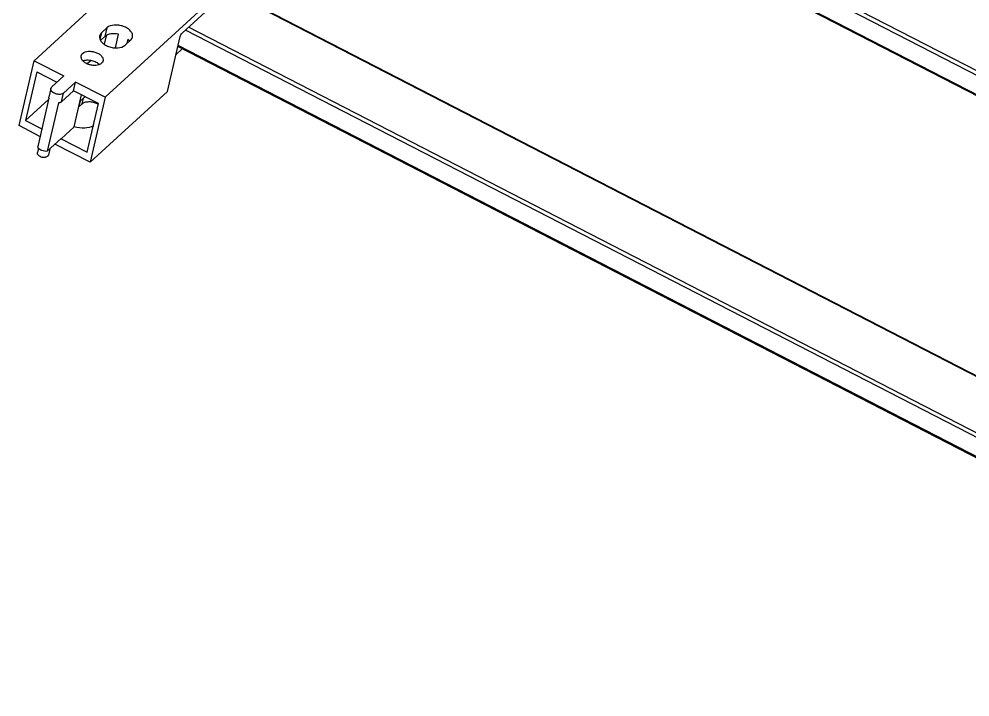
# Model space of a CAD drawing. Header units: millimetres. Extents: x 562 to 17351, y 2396 to 6995.
# Drawn here: x 9368.5 to 9707.8, y 3088.2 to 3330.3 of the extents above; entities that cross this region are included whole.
import ezdxf

# ---------------------------------------------------------------- set-up
doc = ezdxf.new("R2010")
doc.units = ezdxf.units.MM
doc.layers.add('02___PRT_ALL_AXES', color=7, linetype='Continuous')

msp = doc.modelspace()

# ---------------------------------------------------------------- linework, layer by layer
at = {"color": 7, "linetype": 'Continuous'}
for p, q in [((9541.7974, 3469.5292), (9373.8552, 3315.3979)), ((9567.1926, 3456.4444), (9399.2505, 3302.3131)), ((9971.1222, 3175.7453), (9518.119, 3409.1534)), ((9966.0057, 3171.0496), (9515.3908, 3403.2272)), ((9966.2894, 3171.3099), (9515.4749, 3403.5904)), ((9445.7116, 3342.7004), (9426.6615, 3325.2169)), ((9896.2079, 3106.9916), (9443.2047, 3340.3997)), ((9399.8665, 3327.1395), (9397.8612, 3325.2992)), ((9399.8665, 3327.1395), (9399.1498, 3324.0461)), ((9880.8846, 3092.9284), (9427.8815, 3326.3365)), ((9397.8612, 3325.2992), (9397.3495, 3323.0902)), ((9399.1498, 3324.0461), (9397.5757, 3322.6014)), ((9399.5228, 3324.3004), (9398.8279, 3321.3007)), ((9402.856, 3319.9655), (9403.9867, 3324.8461)), ((9406.3263, 3320.9376), (9408.3316, 3322.7779)), ((9407.0186, 3321.5729), (9407.3727, 3323.1014)), ((9421.4481, 3304.4176), (9425.981, 3323.9834)), ((9426.7452, 3319.5901), (9424.4819, 3317.5129)), ((9425.258, 3320.3564), (9425.109, 3320.2197)), ((9875.7682, 3088.2327), (9425.1532, 3320.4103)), ((9876.0518, 3088.4931), (9425.2373, 3320.7735)), ((9368.4802, 3292.1972), (9373.8552, 3315.3979)), ((9373.8552, 3315.3979), (9384.4366, 3309.9459)), ((9394.2007, 3315.5077), (9392.8486, 3314.2668)), ((9374.8316, 3311.4321), (9370.8003, 3294.0317)), ((9374.8316, 3311.4321), (9382.0202, 3307.7282)), ((9384.4366, 3309.9459), (9380.1754, 3306.0351)), ((9379.8561, 3305.5089), (9379.1395, 3302.4155)), ((9384.4079, 3303.8543), (9388.6691, 3307.7651)), ((9387.9525, 3304.6716), (9388.6691, 3307.7651)), ((9399.2505, 3302.3131), (9388.6691, 3307.7651)), ((9379.13, 3302.0334), (9379.1396, 3302.4155)), ((9383.6912, 3300.7609), (9387.9525, 3304.6716)), ((9383.6912, 3300.7609), (9384.4079, 3303.8543)), ((9396.8408, 3300.092), (9387.9525, 3304.6716)), ((9388.1561, 3291.7643), (9390.8058, 3303.2015)), ((9390.4191, 3301.1196), (9391.4532, 3302.0686)), ((9390.9695, 3299.9806), (9391.4532, 3302.0686)), ((9393.8755, 3279.1124), (9421.4481, 3304.4176)), ((9399.2505, 3302.3131), (9393.8755, 3279.1124)), ((9379.0249, 3301.5799), (9370.8003, 3294.0317)), ((9389.9354, 3299.0315), (9390.4191, 3301.1196)), ((9389.9354, 3299.0315), (9390.9695, 3299.9806)), ((9392.8096, 3282.6915), (9396.8408, 3300.092))]:
    msp.add_line(p, q, dxfattribs=at)
for centre, radius, start, end in [((9388.1464, 3300.9818), 2.6466, 309.726916, 312.529522), ((9388.6301, 3303.0699), 2.6466, 309.726916, 312.529522), ((9393.9063, 3295.3031), 5.3674, 57.333766, 62.78688), ((9377.4674, 3284.1208), 3.2591, 249.25423, 261.483643)]:
    msp.add_arc(centre, radius, start, end, dxfattribs=at)
for points, knots in [([(9408.97, 3323.8303), (9409.0501, 3324.1759), (9408.9887, 3324.9839), (9408.3041, 3326.0711), (9407.1783, 3327.0028), (9405.7253, 3327.7051), (9404.0907, 3328.1077), (9402.0727, 3328.1881), (9400.5357, 3327.7537), (9399.8665, 3327.1395)], [0, 0, 0, 0, 0.09267282, 0.20021851, 0.32737708, 0.46990227, 0.61862504, 0.7627364, 1, 1, 1, 1]), ([(9397.2228, 3324.2469), (9397.1428, 3323.9012), (9397.2042, 3323.0932), (9397.8887, 3322.0061), (9399.0146, 3321.0743), (9400.4675, 3320.372), (9402.1021, 3319.9694), (9404.1202, 3319.8891), (9405.6571, 3320.3234), (9406.3263, 3320.9376)], [0, 0, 0, 0, 0.09267282, 0.20021851, 0.32737708, 0.46990227, 0.61862504, 0.7627364, 1, 1, 1, 1]), ([(9397.8612, 3325.2992), (9397.7809, 3325.2254), (9397.4938, 3324.9275), (9397.2915, 3324.5436), (9397.2228, 3324.2469)], [0, 0, 0, 0, 0.2636991, 1, 1, 1, 1]), ([(9403.9867, 3324.8461), (9403.0836, 3325.0456), (9401.385, 3325.1547), (9399.7033, 3324.554), (9399.1498, 3324.0461)], [0, 0, 0, 0, 0.55181435, 1, 1, 1, 1]), ([(9407.9032, 3322.4365), (9407.8672, 3322.4943), (9407.7096, 3322.7306), (9407.5242, 3322.9478), (9407.3727, 3323.1014)], [0, 0, 0, 0, 0.24007815, 1, 1, 1, 1]), ([(9408.3316, 3322.7779), (9408.412, 3322.8517), (9408.699, 3323.1497), (9408.9013, 3323.5335), (9408.97, 3323.8303)], [0, 0, 0, 0, 0.2636991, 1, 1, 1, 1]), ([(9425.981, 3323.9834), (9426.0363, 3324.2219), (9426.2286, 3324.6591), (9426.4931, 3325.0623), (9426.6615, 3325.2169)], [0, 0, 0, 0, 0.51716757, 1, 1, 1, 1]), ([(9384.4079, 3303.8543), (9384.0733, 3303.5472), (9383.0181, 3303.2491), (9381.7276, 3303.4541), (9380.7517, 3303.9223), (9380.1892, 3304.3886), (9379.8468, 3304.9321), (9379.8161, 3305.3361), (9379.8561, 3305.5089)], [0, 0, 0, 0, 0.23766073, 0.52931814, 0.67207905, 0.79944955, 0.90717488, 1, 1, 1, 1]), ([(9379.8561, 3305.5089), (9379.8674, 3305.5578), (9379.9307, 3305.7556), (9380.0598, 3305.929), (9380.1754, 3306.0351)], [0, 0, 0, 0, 0.24229248, 1, 1, 1, 1]), ([(9392.1483, 3302.5133), (9392.0817, 3302.4836), (9391.834, 3302.3627), (9391.6026, 3302.2057), (9391.4532, 3302.0686)], [0, 0, 0, 0, 0.26457484, 1, 1, 1, 1]), ([(9383.6912, 3300.7609), (9383.6215, 3300.6968), (9383.2753, 3300.4434), (9382.8453, 3300.3273), (9382.516, 3300.2888)], [0, 0, 0, 0, 0.2222263, 1, 1, 1, 1]), ([(9390.9695, 3299.9806), (9391.2577, 3300.2451), (9392.0511, 3300.6471), (9393.4259, 3300.8326), (9394.925, 3300.6623), (9395.904, 3300.3117), (9396.3608, 3300.0763)], [0, 0, 0, 0, 0.2074169, 0.45508493, 0.72761196, 1, 1, 1, 1]), ([(9395.0478, 3292.1545), (9394.114, 3291.6058), (9391.7243, 3291.08), (9389.3645, 3291.4016), (9388.1561, 3291.7643)], [0, 0, 0, 0, 0.46191414, 1, 1, 1, 1]), ([(9375.5436, 3281.5132), (9375.3721, 3281.6575), (9375.09, 3281.9697), (9375.0166, 3282.4044), (9375.0578, 3282.5821)], [0, 0, 0, 0, 0.55142813, 1, 1, 1, 1]), ([(9376.3129, 3281.073), (9376.2403, 3281.1005), (9375.9676, 3281.216), (9375.7108, 3281.3725), (9375.5436, 3281.5132)], [0, 0, 0, 0, 0.26223871, 1, 1, 1, 1]), ([(9378.9546, 3281.6793), (9378.9271, 3281.5605), (9378.8461, 3281.4071), (9378.7313, 3281.2879), (9378.6992, 3281.2584)], [0, 0, 0, 0, 0.73664033, 1, 1, 1, 1]), ([(9377.6982, 3280.8456), (9377.5785, 3280.8158), (9377.0587, 3280.7491), (9376.5189, 3280.8714), (9376.1647, 3281.0539)], [0, 0, 0, 0, 0.23647637, 1, 1, 1, 1]), ([(9378.0483, 3280.9329), (9377.9669, 3280.9126), (9377.6164, 3280.8473), (9377.2539, 3280.8572), (9376.9847, 3280.8976)], [0, 0, 0, 0, 0.2355152, 1, 1, 1, 1]), ([(9378.6992, 3281.2584), (9378.6582, 3281.2207), (9378.4648, 3281.0705), (9378.2311, 3280.9784), (9378.0483, 3280.9329)], [0, 0, 0, 0, 0.22808418, 1, 1, 1, 1])]:
    msp.add_open_spline(points, degree=3, knots=knots, dxfattribs=at)
msp.add_open_spline([(9376.1647, 3281.0539), (9376.0423, 3281.1169), (9375.9251, 3281.1923), (9375.8197, 3281.2809)], degree=3, dxfattribs=at)
at = {"layer": '02___PRT_ALL_AXES', "color": 7, "linetype": 'Continuous'}
for p, q in [((9972.2276, 3176.7598), (9519.2244, 3410.1679)), ((9896.027, 3106.8255), (9443.0238, 3340.2337)), ((9881.99, 3093.9429), (9428.9869, 3327.351)), ((9379.13, 3302.0334), (9375.1345, 3284.7876)), ((9382.516, 3300.2888), (9378.5206, 3283.043)), ((9375.9585, 3288.3441), (9368.4802, 3292.1972)), ((9370.8003, 3294.0317), (9376.5856, 3291.0508)), ((9388.1561, 3291.7643), (9383.498, 3287.4892)), ((9378.5206, 3283.043), (9383.5338, 3287.6439)), ((9393.8755, 3279.1124), (9381.2986, 3285.5926)), ((9383.498, 3287.4892), (9383.5338, 3287.6439)), ((9383.498, 3287.4892), (9392.8096, 3282.6915)), ((9375.4303, 3284.1898), (9375.0578, 3282.5821)), ((9379.4731, 3283.9171), (9378.9546, 3281.6793))]:
    msp.add_line(p, q, dxfattribs=at)
for points, knots in [([(9391.1879, 3317.9616), (9391.7233, 3318.4529), (9392.9529, 3318.8004), (9394.5673, 3318.7361), (9395.875, 3318.414), (9397.0373, 3317.8522), (9397.938, 3317.1068), (9398.4856, 3316.2371), (9398.5348, 3315.5907), (9398.4708, 3315.3142)], [0, 0, 0, 0, 0.23726449, 0.38137756, 0.53009983, 0.67262326, 0.79978217, 0.90732968, 1, 1, 1, 1]), ([(9397.96, 3314.4723), (9397.4247, 3313.981), (9396.1951, 3313.6335), (9394.5807, 3313.6978), (9393.273, 3314.0199), (9392.1107, 3314.5818), (9391.21, 3315.3271), (9390.6623, 3316.1968), (9390.6132, 3316.8433), (9390.6772, 3317.1198)], [0, 0, 0, 0, 0.23726449, 0.38137756, 0.53009983, 0.67262326, 0.79978217, 0.90732968, 1, 1, 1, 1]), ([(9390.6772, 3317.1198), (9390.6953, 3317.1979), (9390.7961, 3317.5146), (9391.003, 3317.7919), (9391.1879, 3317.9616)], [0, 0, 0, 0, 0.24214809, 1, 1, 1, 1]), ([(9391.2994, 3315.3687), (9391.7629, 3315.5515), (9392.8267, 3315.7309), (9394.4439, 3315.5552), (9395.9679, 3314.9922), (9396.8366, 3314.3573), (9397.167, 3313.9873)], [0, 0, 0, 0, 0.23642502, 0.5007449, 0.76464479, 1, 1, 1, 1]), ([(9398.4708, 3315.3142), (9398.4527, 3315.236), (9398.3519, 3314.9194), (9398.1449, 3314.642), (9397.96, 3314.4723)], [0, 0, 0, 0, 0.24214809, 1, 1, 1, 1]), ([(9375.3319, 3284.2997), (9375.3067, 3284.339), (9375.2179, 3284.491), (9375.1562, 3284.6601), (9375.1345, 3284.7876)], [0, 0, 0, 0, 0.2653942, 1, 1, 1, 1]), ([(9378.5206, 3283.043), (9377.9011, 3282.9705), (9376.6983, 3283.1504), (9375.6321, 3283.8319), (9375.3319, 3284.2997)], [0, 0, 0, 0, 0.52878143, 1, 1, 1, 1])]:
    msp.add_open_spline(points, degree=3, knots=knots, dxfattribs=at)

doc.saveas('drawing.dxf')
